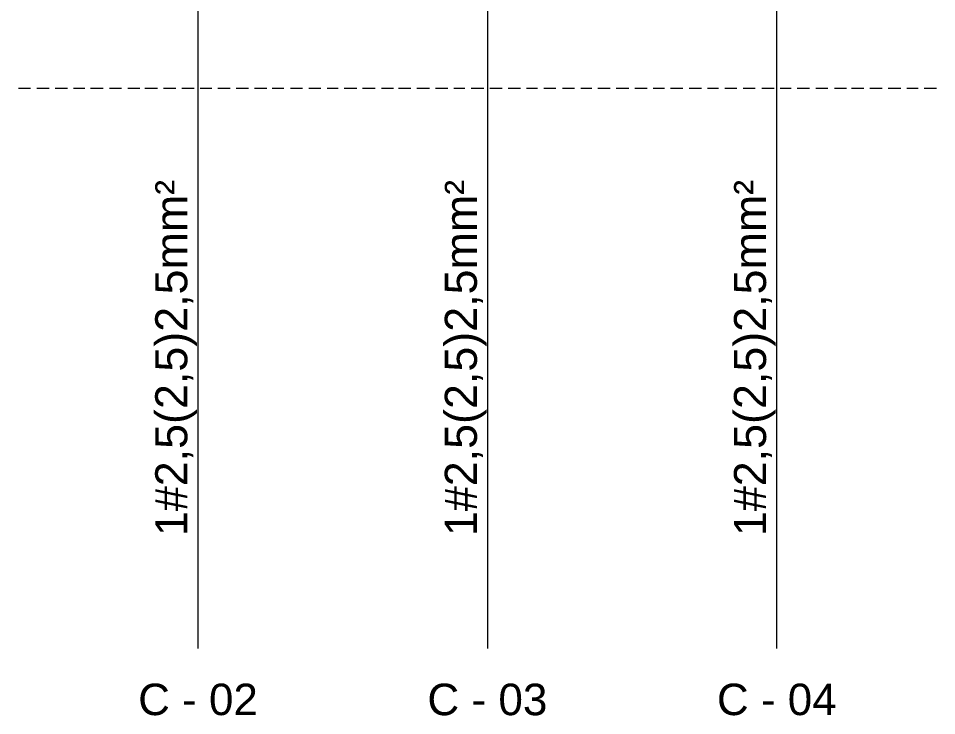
# Model space of a CAD drawing. Header units: millimetres. Extents: x 53 to 176, y -29 to 32.
# Drawn here: x 123.99 to 127.201, y 9.899 to 12.338 of the extents above; entities that cross this region are included whole.
import ezdxf

# ---------------------------------------------------------------- set-up
doc = ezdxf.new("R2010")
doc.units = ezdxf.units.MM
doc.layers.add('13 - Diagrama unifilar', color=7, linetype='Continuous', lineweight=30)
doc.styles.add('Arial0', font='arial.ttf', dxfattribs={"height": 3.14658})

msp = doc.modelspace()

# ---------------------------------------------------------------- linework, layer by layer
at = {"layer": '13 - Diagrama unifilar', "color": 7, "linetype": 'Continuous', "lineweight": 20, "true_color": 0x000007}
for points in [[(124.6189, 10.1343), (124.6189, 12.4837), (124.6189, 12.4837)], [(125.6315, 10.1343), (125.6315, 12.4837), (125.6315, 12.4837)], [(126.6428, 10.1343), (126.6428, 12.4837), (126.6428, 12.4837)]]:
    msp.add_lwpolyline(points, dxfattribs=at)
at = {"layer": '13 - Diagrama unifilar', "color": 6, "linetype": 'Continuous', "lineweight": 20, "true_color": 0x000006}
for points in [[(123.9903, 12.094), (124.0322, 12.094), (124.0322, 12.094)], [(124.0546, 12.094), (124.0979, 12.094), (124.0979, 12.094)], [(124.1188, 12.094), (124.1621, 12.094), (124.1621, 12.094)], [(124.1831, 12.094), (124.2222, 12.094), (124.2222, 12.094)], [(124.2431, 12.094), (124.2864, 12.094), (124.2864, 12.094)], [(124.3088, 12.094), (124.3507, 12.094), (124.3507, 12.094)], [(124.373, 12.094), (124.4149, 12.094), (124.4149, 12.094)], [(124.4331, 12.094), (124.4764, 12.094), (124.4764, 12.094)], [(124.4973, 12.094), (124.5406, 12.094), (124.5406, 12.094)], [(124.5616, 12.094), (124.6049, 12.094), (124.6049, 12.094)], [(124.6258, 12.094), (124.6663, 12.094), (124.6663, 12.094)], [(124.6873, 12.094), (124.7306, 12.094), (124.7306, 12.094)], [(124.7515, 12.094), (124.7948, 12.094), (124.7948, 12.094)], [(124.8158, 12.094), (124.8591, 12.094), (124.8591, 12.094)], [(124.8773, 12.094), (124.9192, 12.094), (124.9192, 12.094)], [(124.9415, 12.094), (124.9834, 12.094), (124.9834, 12.094)], [(125.0058, 12.094), (125.0477, 12.094), (125.0477, 12.094)], [(125.07, 12.094), (125.1091, 12.094), (125.1091, 12.094)], [(125.1301, 12.094), (125.1734, 12.094), (125.1734, 12.094)], [(125.1943, 12.094), (125.2376, 12.094), (125.2376, 12.094)], [(125.26, 12.094), (125.3019, 12.094), (125.3019, 12.094)], [(125.32, 12.094), (125.3633, 12.094), (125.3633, 12.094)], [(125.3843, 12.094), (125.4276, 12.094), (125.4276, 12.094)], [(125.4485, 12.094), (125.4918, 12.094), (125.4918, 12.094)], [(125.5128, 12.094), (125.5519, 12.094), (125.5519, 12.094)], [(125.5742, 12.094), (125.6175, 12.094), (125.6175, 12.094)], [(125.6385, 12.094), (125.6818, 12.094), (125.6818, 12.094)], [(125.7027, 12.094), (125.746, 12.094), (125.746, 12.094)], [(125.767, 12.094), (125.8061, 12.094), (125.8061, 12.094)], [(125.8284, 12.094), (125.8703, 12.094), (125.8703, 12.094)], [(125.8927, 12.094), (125.9346, 12.094), (125.9346, 12.094)], [(125.9569, 12.094), (125.9961, 12.094), (125.9961, 12.094)], [(126.017, 12.094), (126.0603, 12.094), (126.0603, 12.094)], [(126.0813, 12.094), (126.1246, 12.094), (126.1246, 12.094)], [(126.1455, 12.094), (126.1888, 12.094), (126.1888, 12.094)], [(126.2098, 12.094), (126.2503, 12.094), (126.2503, 12.094)], [(126.2712, 12.094), (126.3145, 12.094), (126.3145, 12.094)], [(126.3355, 12.094), (126.3788, 12.094), (126.3788, 12.094)], [(126.3997, 12.094), (126.4388, 12.094), (126.4388, 12.094)], [(126.4612, 12.094), (126.5031, 12.094), (126.5031, 12.094)], [(126.5254, 12.094), (126.5673, 12.094), (126.5673, 12.094)], [(126.5897, 12.094), (126.633, 12.094), (126.633, 12.094)], [(126.6539, 12.094), (126.693, 12.094), (126.693, 12.094)], [(126.714, 12.094), (126.7573, 12.094), (126.7573, 12.094)], [(126.7796, 12.094), (126.8215, 12.094), (126.8215, 12.094)], [(126.8439, 12.094), (126.8858, 12.094), (126.8858, 12.094)], [(126.904, 12.094), (126.9473, 12.094), (126.9473, 12.094)], [(126.9682, 12.094), (127.0115, 12.094), (127.0115, 12.094)], [(127.0325, 12.094), (127.0758, 12.094), (127.0758, 12.094)], [(127.0967, 12.094), (127.1372, 12.094), (127.1372, 12.094)], [(127.1582, 12.094), (127.2015, 12.094), (127.2015, 12.094)]]:
    msp.add_lwpolyline(points, dxfattribs=at)

# ---------------------------------------------------------------- texts
at = {"layer": '13 - Diagrama unifilar', "color": 7, "true_color": 0x000007, "style": 'Arial0'}
for p in [(124.5811, 10.5268), (125.5938, 10.5268), (126.605, 10.5268)]:
    msp.add_text('1#2,5(2,5)2,5mm²', height=0.112236, rotation=90, dxfattribs=at).set_placement(p)
for s, height, p in [('C - 02', 0.11003, (124.4093, 9.9007)), ('C - 03', 0.11037, (125.4206, 9.9004)), ('C - 04', 0.11003, (126.4332, 9.9007))]:
    msp.add_text(s, height=height, dxfattribs=at).set_placement(p)

doc.saveas('drawing.dxf')
